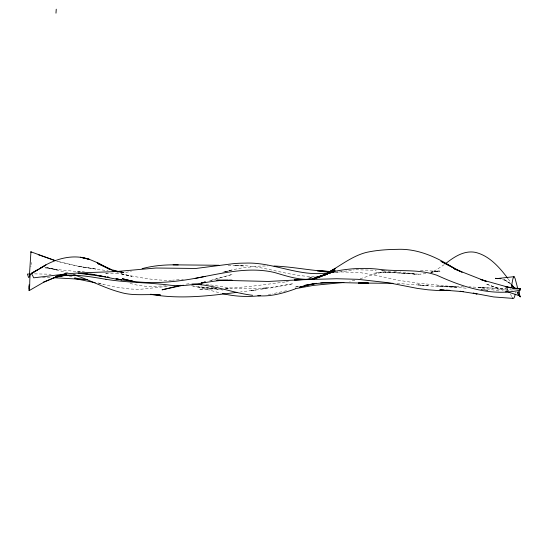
<?xml version="1.0" encoding="UTF-8"?>
<svg xmlns="http://www.w3.org/2000/svg" width="548" height="548" viewBox="0 0 548 548"><rect width="100%" height="100%" fill="white"/><g stroke="black" fill="none" stroke-linecap="round" stroke-linejoin="round"><path stroke-width="0.41" stroke-dasharray="2.74 2.06" d="M31.38 262.471L31.154 264.568M506.873 290.461L507.503 288.584L508.297 290.646M30.839 266.814L30.941 266.027M515.558 292.913L515.874 291.783M507.804 290.488L508.517 290.419L488.926 287.947L468.883 286.837M444.257 264.616L435.961 270.116L431.249 272.171M360.07 278.754C370.284 275.658 380.442 271.637 391.238 271.253M431.173 272.116L432.79 271.609M224.776 271.863L232.078 269.835L242.456 267.835L258.142 266.17L267.972 265.903M224.79 272.014L232.099 270.123L222.372 272.335M354.885 280.234L349.706 281.453M286.44 290.741L272.274 293.844M430.892 272.493L433.153 271.966L430.755 272.349M250.881 290.666L256.074 289.981L240.551 291.92M125.793 272.431L131.369 271.301M308.483 278.089L313.353 277.151M270.986 294.077L268.41 294.529M298.776 286.419L294.584 287.166L298.722 286.46M309.476 278.172L312.764 277.596L309.401 278.158M425.933 273.651L417.96 274.295L394.587 272.52L384.997 272.288L420.809 274.267M334.465 272.712L354.241 269.856M430.536 272.425L439.749 270.726L433.872 271.733L440.023 271.397L418.583 270.328M285.07 282.008L250.087 286.453L226.105 288.467M285.905 281.898L288.412 281.562M186.306 284.09L191.252 283.467M167.243 286.371L141.946 289.132A114.087 114.08 0 0 1 129.088 288.912L112.546 286.577L97.085 282.686M251.053 290.632L271.966 287.721L293.166 283.706L272.342 287.221L261.821 288.426L267.451 287.906L246.538 288.714L231.277 288.104L204.493 284.001M383.429 272.109L373.859 273.185L384.23 272.438L394.587 272.52L415.733 274.185M181.628 279.514L183.285 279.329M179.148 279.74L172.415 280.172M166.071 285.871L148.022 286.529L138.466 285.426L128.691 283.104M77.227 271.815L84.392 271.575M216.768 288.728L198.931 289.221L216.583 288.858M463.82 286.878L449.264 286.631L455.84 286.899L416.459 283.021L397.869 280.199L378.976 276.014L359.344 272.445L339.561 271.897M225.831 288.673L229.194 288.604L223.235 288.289M105.819 273.329L120.019 273.281M384.634 270.87L382.072 270.897L385.039 270.938M355.885 269.753L376.223 270.28M34.593 273.863L51.101 274.233M314.346 276.576C287.262 276.562 261.56 264.335 234.222 265.568L244.107 265.992L239.243 265.677M171.558 280.213C154.255 280.823 137.281 277.035 120.402 273.76L131.863 276.363L116.909 272.644M228.16 265.376L239.072 265.664M42.532 277.528L50.738 277.658M396.985 283.398L428.057 285.72L417.316 284.789L422.898 285.398M507.537 288.604L478.322 287.549L484.322 287.892L479.226 287.467L499.612 291.07M213.878 287.796L198.561 286.981L222.981 290.05M380.976 270.596L386.518 270.959M393.841 271.26L396.444 271.424M482.398 289.68L480.918 289.522L484.754 289.899L480.925 289.55M466.19 288.2L437.448 285.974L457.101 287.104L438.14 286.57L422.255 285.337M191.396 285.652L222.241 289.824M512.435 290.098L496.68 287.7L485.816 283.878L503.948 290.652M415.158 274.151L400.369 271.924M105.737 273.322L107.435 273.507M485.549 290.084L487.912 290.372M505.14 292.543L506.818 292.762M80.625 271.883L57.04 269.554L45.025 267.842L57.492 269.589L45.347 267.212L68.89 273.144M79.022 266.424L95.722 269.082L79.289 266.492L57.78 261.471L79.022 266.424L108.1 270.835M192.697 286.227L202.918 288.371L220.844 293.153M69.418 276.199L76.24 277.446M98.565 283.432L103.504 284.453M496.68 287.7L497.132 287.83L491.166 285.96M56.519 261.074L58.115 261.608M502.598 279.329L510.435 283.446L511.476 284.576M510.435 283.446L503.496 279.001L510.811 284.111M508.208 278.905L511.099 282.843M516.839 292.07L517.819 293.44M517.079 291.892L517.99 293.31M511.64 296.646L510.462 293.968M517.285 291.796L517.771 293.824M28.551 288.906A272.562 1.123 -83.9 0 1 29.099 284.159M232.01 274.493L209.302 280.836L232.01 274.493M338.534 272.116L336.828 272.007L338.534 272.116M487.905 290.152L485.542 289.967L487.905 290.152"/><path stroke-width="0.82" d="M29.065 284.83L29.126 290.639L43.491 282.357L55.985 277.007L43.292 282.172M29.455 274.904L30.941 251.772L31.058 252.279M29.373 288.303C30.359 285.186 28.475 265.431 33.675 277.829L66.657 273.87A447.415 447.394 18.1 0 1 81.947 272.788L108.901 271.856A255.416 255.382 -9 0 0 118.327 271.349L155.947 268.02L195.903 268.465L233.03 263.704A124.129 124.101 -56 0 1 245.353 263.122C274.712 261.848 302.489 278.946 331.91 271.938C347.631 268.486 363.797 267.383 379.798 269.404C395.663 271.438 411.815 269.568 427.55 272.719A81.193 81.179 -84.6 0 1 436.749 275.178C462.889 287.118 491.549 296.715 520.6 290.05L519.997 288.625M29.243 289.974L29.147 290.618M29.866 274.226L29.345 276.788L28.64 277.583L27.4 274.069L29.798 274M511.284 287.508L512.887 278.795L513.921 276.603L515.065 278.357L517.655 288.125M519.607 289.714L518.456 295.399L505.516 291.187M515.223 294.194C514.894 295.461 514.058 300.4 512.236 297.749M445.976 263.321C454.251 256.793 464.272 250.217 475.335 252.354C489.35 255.669 499.351 267.273 507.722 278.247M328.094 272.555C340.603 265.554 352.001 256.163 366.105 252.477C376.305 250.169 386.758 249.504 397.184 249.354C418.001 248.402 437.462 257.519 454.539 268.547L440.928 261.293L462.163 272.246M328.122 272.589L335.479 268.404L326.786 273.281M31.092 273.356L38.593 269.198L31.373 273.651L45.922 264.985L39.203 268.924C53.622 259.231 72.165 253.395 89.18 259.32L80.515 257.238L89.31 259.307L97.181 262.602L110.203 269.774M314.758 277.446L324.889 274.884L335.013 270.013L324.827 274.884L314.799 277.911L324.964 274.795L314.881 278.432L325.033 274.644C309.161 283.974 290.776 277.24 274.678 272.555C251.559 266.999 227.817 272.034 204.993 276.425C181.676 281.268 157.536 284.302 133.753 281.473L122.457 278.768L133.753 281.473M324.889 274.884L334.931 270.575L324.759 274.801L334.842 271.096L324.697 274.658L334.766 271.438L324.587 274.178L334.616 271.801M295.262 288.912C283.295 293.214 270.691 296.797 257.841 295.762M65.904 273.74L56.485 276.213L66.089 273.801M180.552 285.296L162.037 289.83L183.32 285.2M299.551 287.084L305.846 285.542M142.09 268.671C153.844 265.451 166.092 264.602 178.237 264.903M299.797 287.104L316.36 283.316L304.64 285.385M295.468 288.652L313.524 285.371L343.884 282.46M55.759 277.206L66.692 274.932L55.643 277.014C72.336 273.151 89.379 276.61 105.963 279.309M195.184 278.418L205.212 276.384M305.346 285.344C326.142 280.788 347.487 283.33 368.557 283.056L358.426 283.035L393.005 283.316M514.182 276.665L497.653 278.507L500.858 278.679M236.88 292.344C208.281 296.064 179.189 299.42 150.522 294.283L160.448 295.002C147.035 293.776 133.308 296.31 120.17 292.255C104.147 287.981 89.523 279.781 73.74 274.774M260.684 295.625C247.84 297.132 234.702 296.619 222.132 293.461M313.812 279.048L268.39 281.453L216.83 280.179L227.893 280.234M310.442 279.185L294.447 279.953L336.609 278.726L357.871 279.316L388.416 282.741L417.268 288.385L428.036 289.81L439.119 290.618L449.819 290.447M312.127 279.11L314.655 278.987M320.683 282.891L335.232 282.494M66.575 275.356L76.227 275.247L66.582 275.37M218.926 265.273L173.1 264.842M520.251 288.748L512.627 288.721L519.915 288.734L505.235 286.693L508.256 287.392M229.598 280.247L232.153 280.261C211.364 279.11 191.382 287.577 170.592 285.268C149.104 282.446 127.328 282.727 105.908 279.302M53.197 277.699L87.111 279.61M512.716 298.365L493.68 296.941L473.246 293.139L477.055 293.954L460.162 291.283L463.197 291.652L439.811 289.803L443.976 290.022M331.314 271.513L317.251 270.787L330.019 271.589M446.469 290.152L449.805 290.33M192.375 284.152C212.987 284.487 232.256 292.913 252.587 295.297M500.879 278.672L495.419 278.329L497.81 278.658M192.519 284.145L201.554 284.713M274.055 266.033C292.885 266.732 311.387 270.835 330.211 271.555M78.049 273.205L83.056 273.61M84.728 273.74L88.064 274.007M89.735 274.144L94.742 274.541L78.302 273.219L105.586 276.795M87.18 279.596L74.665 278.494L95.263 282.754M133.287 281.377L121.964 280.021L115.95 278.726L121.697 279.85L115.683 279.042L95.29 275.021L102.462 276.233M111.874 270.657L123.8 272.582L119.663 271.616M104.058 276.507L105.648 276.774M117.183 271.034L111.395 269.685L97.571 263.458L111.176 269.726L97.181 262.602M511.243 288.07L480.863 279.535L486.186 281.425L454.285 268.842L461.443 271.938M55.417 260.684L30.9 251.813M54.923 260.54L38.271 254.697M511.503 284.652L514.73 288.262M512.017 285.179L514.709 288.221M518.346 295.406L518.004 294.708M511.969 285.255L514.401 288.666M518.792 294.803L520.258 296.845L518.6 291.632M518.894 294.721L520.258 296.845M519.744 288.584A179.854 4.007 -88.8 0 1 519.997 288.885M55.978 13.166A363.105 2.596 -86.1 0 1 56.245 9.206M29.38 287.96A59.821 0.623 -88.6 0 1 29.25 289.782M205.247 281.967L201.191 283.104L205.253 281.939M325.505 274.747L321.532 275.466L325.505 274.747M309.894 279.343L304.839 279.459L309.894 279.343M108.833 277.315L107.209 277.055L108.833 277.315"/></g></svg>
